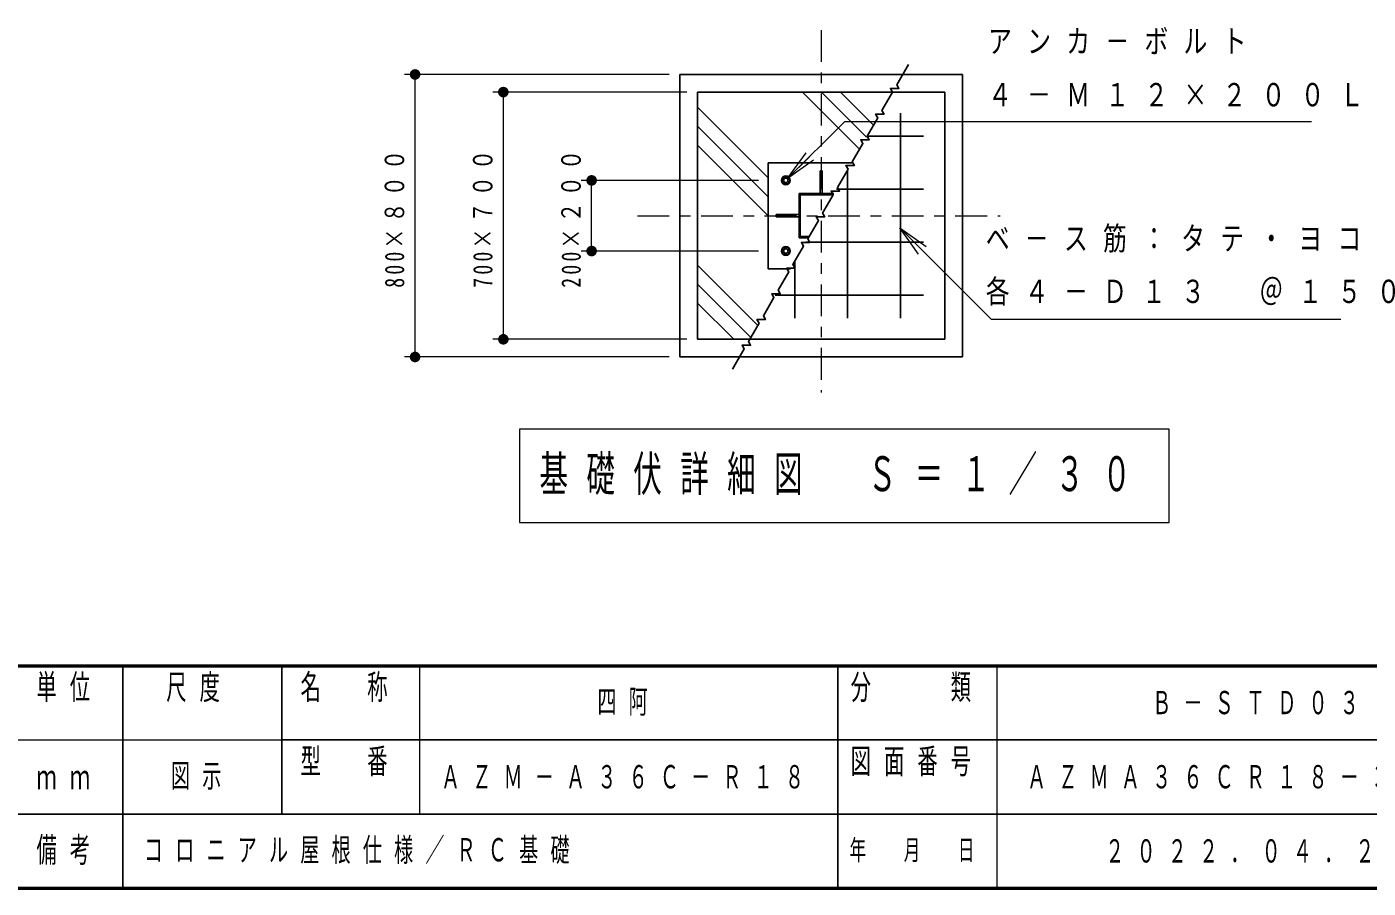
# Model space of a CAD drawing. Units: millimetres on the paper, with parts at other scales. Extents: x -385 to 2, y 0 to 267.
# Drawn here: x -211.6 to -84.9, y 0 to 81.3 of the extents above; entities that cross this region are included whole.
import ezdxf

# ---------------------------------------------------------------- set-up
doc = ezdxf.new("R2010")
doc.units = ezdxf.units.MM
doc.linetypes.add('USER2', pattern=[6, 3, -1, 1, -1])
doc.layers.add('LY_1', color=7, linetype='Continuous', lineweight=25)
doc.styles.add('ＭＳ ゴシック', font='')
doc.styles.get('ＭＳ ゴシック').set_extended_font_data('MS Gothic')

# ---------------------------------------------------------------- blocks, each defined once
blk = doc.blocks.new('filled_dot')
at = {"color": 0, "linetype": 'Continuous', "lineweight": -2, "const_width": 1.25}
blk.add_lwpolyline([(-0.625, 0, 1), (0.625, 0, 1)], format="xyb", close=True, dxfattribs=at)

msp = doc.modelspace()

# ---------------------------------------------------------------- linework, layer by layer
at = {"layer": 'LY_1', "linetype": 'USER2', "lineweight": 13}
for p, q in [((-136.576, 80.992), (-136.576, 46.783)), ((-153.914, 63.471), (-119.691, 63.471))]:
    msp.add_line(p, q, dxfattribs=at)
at = {"layer": 'LY_1', "lineweight": 13}
for p, q in [((-150.909, 76.805), (-175.909, 76.805)), ((-174.909, 50.138), (-174.909, 76.805)), ((-149.242, 75.138), (-167.576, 75.138)), ((-166.576, 51.805), (-166.576, 75.138)), ((-132.956, 69.741), (-138.353, 75.138)), ((-132.299, 70.879), (-136.557, 75.138)), ((-131.641, 72.018), (-134.761, 75.138)), ((-141.576, 67.047), (-148.242, 73.713)), ((-141.576, 65.251), (-148.242, 71.917)), ((-141.576, 63.455), (-148.242, 70.121)), ((-139.773, 66.941), (-138.006, 69.416)), ((-139.773, 66.941), (-137.652, 69.062)), ((-137.299, 68.709), (-139.773, 66.941)), ((-142.476, 66.805), (-159.242, 66.805)), ((-158.242, 60.138), (-158.242, 66.805)), ((-136.676, 66.221), (-136.476, 66.221)), ((-139.326, 63.371), (-139.326, 63.571)), ((-129.152, 62.332), (-127.031, 60.211)), ((-129.152, 62.332), (-126.678, 60.564)), ((-127.385, 59.857), (-129.152, 62.332)), ((-142.476, 60.138), (-159.242, 60.138)), ((-142.553, 53.118), (-148.242, 58.808)), ((-143.211, 51.98), (-148.242, 57.012)), ((-144.832, 51.805), (-148.242, 55.215)), ((-149.242, 51.805), (-167.576, 51.805)), ((-150.909, 50.138), (-175.909, 50.138)), ((-165.037, 43.328), (-165.037, 34.528)), ((-103.737, 43.328), (-165.037, 43.328)), ((-103.737, 34.528), (-103.737, 43.328)), ((-165.037, 34.528), (-103.737, 34.528)), ((-174.5, 21), (-174.5, 7)), ((-120, 21), (-120, 0)), ((-242.5, 14), (-187.5, 14))]:
    msp.add_line(p, q, dxfattribs=at)
at = {"layer": 'LY_1'}
for p, q in [((-149.909, 76.805), (-149.909, 50.138)), ((-149.909, 76.805), (-123.242, 76.805)), ((-123.242, 76.805), (-123.242, 50.138)), ((-148.242, 75.138), (-148.242, 51.805)), ((-148.242, 75.138), (-124.909, 75.138)), ((-124.909, 75.138), (-124.909, 51.805)), ((-129.076, 73.138), (-129.076, 53.805)), ((-132.246, 70.971), (-126.909, 70.971)), ((-141.576, 68.471), (-141.576, 58.471)), ((-141.576, 68.471), (-133.689, 68.471)), ((-140.118, 67.166), (-140.326, 66.805)), ((-139.701, 67.165), (-140.117, 67.165)), ((-139.493, 66.804), (-139.701, 67.165)), ((-136.676, 65.555), (-136.676, 67.721)), ((-136.676, 67.721), (-136.476, 67.721)), ((-136.476, 65.555), (-136.476, 67.721)), ((-134.076, 67.802), (-134.076, 53.805)), ((-140.326, 66.804), (-140.118, 66.444)), ((-140.117, 66.444), (-139.701, 66.444)), ((-139.702, 66.444), (-139.493, 66.805)), ((-135.133, 65.971), (-126.909, 65.971)), ((-138.659, 65.555), (-138.659, 61.388)), ((-135.373, 65.555), (-138.659, 65.555)), ((-138.552, 65.448), (-138.552, 61.495)), ((-135.435, 65.448), (-138.552, 65.448)), ((-138.659, 63.571), (-140.826, 63.571)), ((-140.826, 63.371), (-140.826, 63.571)), ((-138.659, 63.371), (-140.826, 63.371)), ((-138.659, 61.388), (-137.779, 61.388)), ((-138.552, 61.495), (-137.717, 61.495)), ((-138.019, 60.971), (-126.909, 60.971)), ((-140.326, 60.138), (-140.118, 60.499)), ((-140.118, 59.777), (-140.326, 60.138)), ((-140.117, 60.499), (-139.701, 60.499)), ((-139.701, 59.777), (-140.117, 59.777)), ((-139.701, 60.499), (-139.493, 60.138)), ((-139.492, 60.138), (-139.701, 59.777)), ((-141.576, 58.471), (-139.463, 58.471)), ((-139.076, 59.141), (-139.076, 53.805)), ((-140.906, 55.971), (-126.909, 55.971)), ((-148.242, 51.805), (-124.909, 51.805)), ((-149.909, 50.138), (-123.242, 50.138)), ((-202.5, 7), (-202.5, 0))]:
    msp.add_line(p, q, dxfattribs=at)
at = {"layer": 'LY_1', "lineweight": 50}
for p, q in [((-385, 21), (0, 21)), ((-385, 0), (0, 0))]:
    msp.add_line(p, q, dxfattribs=at)
at = {"layer": 'LY_1', "color": 211}
for p, q in [((-202.5, 21), (-202.5, 7)), ((-187.5, 21), (-187.5, 7)), ((-135, 21), (-135, 0)), ((-187.5, 14), (-70, 14)), ((-242.5, 7), (0, 7))]:
    msp.add_line(p, q, dxfattribs=at)
at = {"layer": 'LY_1'}
msp.add_lwpolyline([(-144.931, 49), (-143.835, 50.897), (-144.035, 51.244), (-143.235, 51.244), (-143.435, 51.59), (-142.435, 53.322), (-142.635, 53.669), (-141.835, 53.669), (-142.035, 54.015), (-141.035, 55.747), (-141.235, 56.093), (-140.435, 56.093), (-140.635, 56.44), (-139.635, 58.172), (-139.835, 58.518), (-139.035, 58.518), (-139.235, 58.865), (-138.235, 60.597), (-138.435, 60.943), (-137.635, 60.943), (-137.835, 61.29), (-136.835, 63.022), (-137.035, 63.368), (-136.235, 63.368), (-136.435, 63.715), (-135.435, 65.447), (-135.635, 65.793), (-134.835, 65.793), (-135.035, 66.139), (-134.035, 67.871), (-134.235, 68.218), (-133.435, 68.218), (-133.635, 68.564), (-132.635, 70.296), (-132.835, 70.643), (-132.035, 70.643), (-132.235, 70.989), (-131.235, 72.721), (-131.435, 73.068), (-130.635, 73.068), (-130.835, 73.414), (-129.835, 75.146), (-130.035, 75.492), (-129.235, 75.492), (-129.435, 75.839), (-128.34, 77.736)], dxfattribs=at)
at = {"layer": 'LY_1', "lineweight": 13}
for points in [[(-139.773, 66.941), (-134.336, 72.378), (-90.297, 72.378)], [(-129.152, 62.332), (-120.524, 53.704), (-87.517, 53.704)]]:
    msp.add_lwpolyline(points, dxfattribs=at)
at = {"layer": 'LY_1'}
for centre, radius in [((-139.909, 66.805), 0.417), ((-139.909, 66.805), 0.361), ((-139.909, 66.805), 0.212), ((-139.909, 60.138), 0.417), ((-139.909, 60.138), 0.361), ((-139.909, 60.138), 0.212)]:
    msp.add_circle(centre, radius, dxfattribs=at)

# ---------------------------------------------------------------- block references
at = {"layer": 'LY_1', "lineweight": 13, "xscale": 0.4, "yscale": 0.4}
for p, rotation in [((-174.909, 76.805), 270), ((-166.576, 75.138), 270), ((-158.242, 66.805), 270), ((-158.242, 60.138), 90), ((-166.576, 51.805), 90), ((-174.909, 50.138), 90)]:
    msp.add_blockref('filled_dot', p, dxfattribs=dict(at, rotation=rotation))

# ---------------------------------------------------------------- texts
at = {"layer": 'LY_1', "style": 'ＭＳ ゴシック'}
for s, insert, char_height, attachment_point in [('\\T1.64;\\W0.75;アンカ－ボルト', (-120.821, 79.878), 2.199, 4), ('\\T1.64;\\W0.75;４－Ｍ１２×２００Ｌ', (-120.821, 74.878), 2.199, 4), ('\\T1.64;\\W0.75;ベ－ス筋：タテ・ヨコ', (-121.038, 61.204), 2.199, 4), ('\\T1.64;\\W0.75;各４－Ｄ１３\u3000＠１５０', (-121.038, 56.204), 2.199, 4), ('\\T1.64;\\W0.6;基礎伏詳細図\u3000Ｓ＝１／３０', (-134.387, 38.928), 3.299, 5), ('\\T1.64;\\W0.6;四阿', (-154.75, 17.5), 2.199, 5), ('\\T1.64;\\W0.6;Ｂ－ＳＴＤ０３', (-95, 17.5), 2.199, 5), ('\\T1.64;\\W0.6;図示', (-195, 10.5), 2.199, 5), ('\\T1.64;\\W0.6;ＡＺＭ－Ａ３６Ｃ－Ｒ１８', (-154.75, 10.5), 2.199, 5), ('\\T1.64;\\W0.6;ＡＺＭＡ３６ＣＲ１８－３０１Ｂ', (-95, 10.5), 2.199, 5), ('\\T1.64;\\W0.6;コロニアル屋根仕様／ＲＣ基礎', (-200.5, 3.5), 2.199, 4), ('\\T1.64;\\W0.6;２０２２．０４．２０', (-95, 3.5), 2.199, 5)]:
    msp.add_mtext(s, dxfattribs=dict(at, insert=insert, char_height=char_height, attachment_point=attachment_point))
at = {"layer": 'LY_1', "char_height": 1.833, "attachment_point": 8, "rotation": 90, "style": 'ＭＳ ゴシック'}
for s, insert in [('\\T1.32;\\W0.75;800×８００', (-175.909, 63.471)), ('\\T1.32;\\W0.75;700×７００', (-167.576, 63.471)), ('\\T1.32;\\W0.75;200×２００', (-159.242, 63.471))]:
    msp.add_mtext(s, dxfattribs=dict(at, insert=insert))
at = {"layer": 'LY_1', "color": 4, "style": 'ＭＳ ゴシック'}
for s, insert, char_height, attachment_point in [('\\T1.64;\\W0.6;単位', (-207.5, 20.167), 2.346, 2), ('\\T1.64;\\W0.6;尺度', (-195.25, 20.167), 2.346, 2), ('\\T1.64;\\W0.6;名\u3000称', (-181, 20.167), 2.346, 2), ('\\T1.64;\\W0.6;分\u3000\u3000類', (-127.5, 20.167), 2.346, 2), ('\\T1.64;\\W0.6;型\u3000番', (-181, 13.167), 2.346, 2), ('\\T1.64;\\W0.6;図面番号', (-127.5, 13.167), 2.346, 2), ('\\T1.64;\\W0.6;ｍｍ', (-207.5, 10.5), 2.346, 5), ('\\T1.64;\\W0.6;備考', (-207.5, 3.5), 2.346, 5), ('\\T1.64;\\W0.6;年\u3000月\u3000日', (-127.5, 3.5), 1.906, 5)]:
    msp.add_mtext(s, dxfattribs=dict(at, insert=insert, char_height=char_height, attachment_point=attachment_point))

doc.saveas('drawing.dxf')
